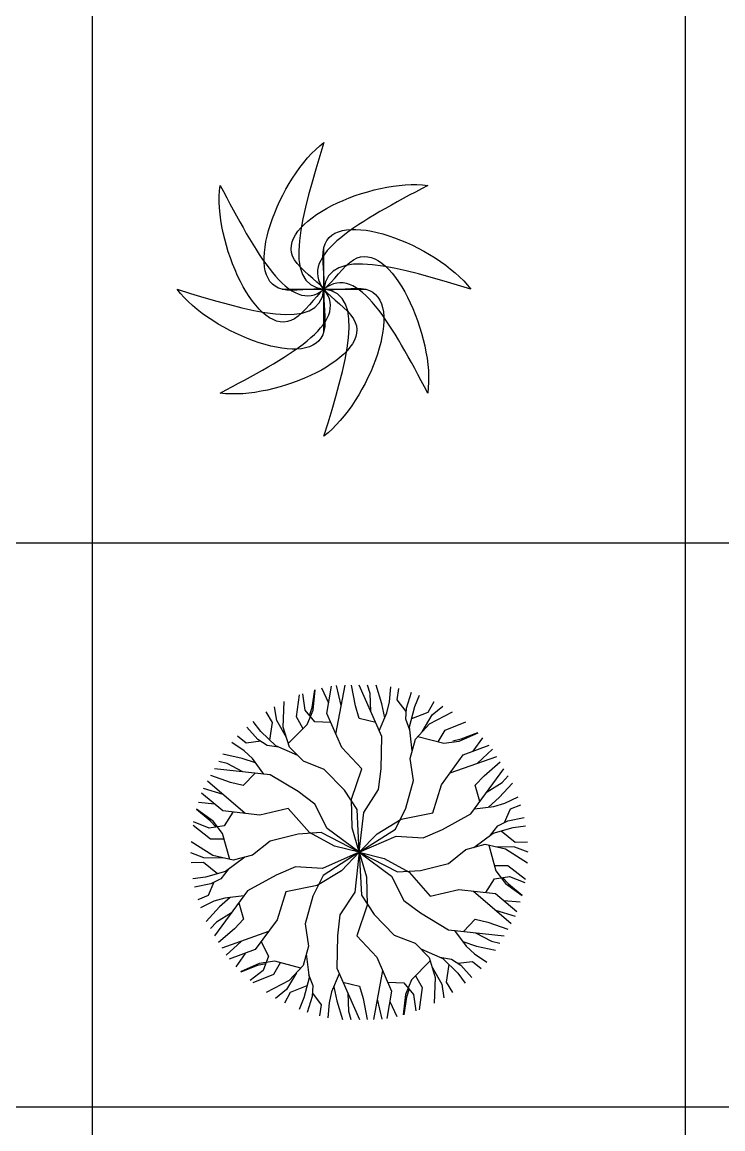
# Model space of a CAD drawing. Header units: millimetres. Extents: x -4017 to 59953, y -688 to 66564.
# Drawn here: x 48107 to 51042, y 14005 to 18640 of the extents above; entities that cross this region are included whole.
import ezdxf

# ---------------------------------------------------------------- set-up
doc = ezdxf.new("R2010")
doc.units = ezdxf.units.MM
doc.layers.add('www.cad-blocks.net', color=7, linetype='Continuous')

# ---------------------------------------------------------------- blocks, each defined once
blk = doc.blocks.new('A$C516926BB')
for p, q in [((50.8593, 38.5194), (50.8593, 0)), ((53.3424, 38.5194), (53.3424, 0)), ((0, 7.0831), (60.3118, 7.0831)), ((0, 4.7221), (62.4121, 4.7221))]:
    blk.add_line(p, q)
blk = doc.blocks.new('A$C26EA5095')
for p, q in [((0.6147, 0.4397), (0.6147, 0.7897)), ((0.4397, 0.6147), (0.7897, 0.6147))]:
    blk.add_line(p, q)
for points in [[(0.6147, 0), (0.7061, 0.2979), (0.8237, 0.6806), (0.2169, 0.5399), (0.4278, 1.0894), (0.6147, 1.2294)], [(0.6147, 1.2294), (0.5232, 0.9315), (0.4057, 0.5488), (1.0125, 0.6895), (0.8016, 0.14), (0.6147, 0)], [(0.18, 0.18), (0.4554, 0.326), (0.8091, 0.5135), (0.2805, 0.8431), (0.8182, 1.0825), (1.0493, 1.0493)], [(1.0493, 0.18), (0.9034, 0.4554), (0.7158, 0.8091), (0.3863, 0.2805), (0.1469, 0.8182), (0.18, 1.0493)], [(0.18, 1.0493), (0.326, 0.774), (0.5135, 0.4203), (0.8431, 0.9489), (1.0825, 0.4112), (1.0493, 0.18)], [(1.0493, 1.0493), (0.774, 0.9034), (0.4203, 0.7158), (0.9489, 0.3863), (0.4112, 0.1469), (0.18, 0.18)], [(0, 0.6147), (0.2979, 0.5232), (0.6806, 0.4057), (0.5399, 1.0125), (1.0894, 0.8016), (1.2294, 0.6147)], [(1.2294, 0.6147), (0.9315, 0.7061), (0.5488, 0.8237), (0.6895, 0.2169), (0.14, 0.4278), (0, 0.6147)]]:
    blk.add_open_spline(points, degree=3, knots=[0, 0, 0, 0, 8.781183, 11.281183, 20.411307, 20.411307, 20.411307, 20.411307])
blk = doc.blocks.new('A$C51AA3BAC')
for p, q in [((0.5698, 1.2806), (0.5894, 1.3953)), ((0.6074, 1.1948), (0.6455, 1.3994)), ((0.6297, 1.3148), (0.6104, 1.3985)), ((0.6887, 1.3125), (0.6724, 1.3994)), ((0.7995, 1.185), (0.7049, 1.3994)), ((0.7509, 1.3646), (0.7401, 1.3994)), ((0.7995, 1.3212), (0.7752, 1.3994)), ((0.8319, 1.3299), (0.8366, 1.3925)), ((0.4419, 1.2665), (0.4549, 1.359)), ((0.4779, 1.2951), (0.4683, 1.3639)), ((0.5076, 1.3067), (0.519, 1.3798)), ((0.5117, 1.2948), (0.5209, 1.3804)), ((0.5773, 1.3247), (0.5483, 1.3872)), ((0.7532, 1.2898), (0.7509, 1.3646)), ((0.8644, 1.3386), (0.8711, 1.385)), ((0.9022, 1.3038), (0.9237, 1.3701)), ((0.9373, 1.3096), (0.9576, 1.3581)), ((0.3597, 1.2516), (0.3506, 1.3092)), ((0.3868, 1.2234), (0.391, 1.331)), ((0.4969, 1.272), (0.5076, 1.3067)), ((0.7049, 1.2604), (0.6887, 1.3125)), ((0.8121, 1.2625), (0.7995, 1.3212)), ((0.8211, 1.2835), (0.8319, 1.3299)), ((0.9014, 1.2892), (0.8644, 1.3386)), ((0.8995, 1.2575), (0.9022, 1.3038)), ((0.9157, 1.2256), (0.9373, 1.3096)), ((0.9941, 1.2864), (1.0189, 1.3312)), ((1.0103, 1.2748), (1.0557, 1.3115)), ((0.3415, 1.2433), (0.3151, 1.2872)), ((0.4, 1.1802), (0.3597, 1.2516)), ((0.47, 1.2174), (0.4419, 1.2665)), ((0.5184, 1.2459), (0.4779, 1.2951)), ((0.4868, 1.2343), (0.5117, 1.2948)), ((0.6319, 1.1387), (0.5698, 1.2806)), ((0.7739, 1.2431), (0.7049, 1.2604)), ((0.789, 1.2088), (0.8211, 1.2835)), ((0.9173, 1.2116), (0.8995, 1.2575)), ((0.9245, 1.2595), (0.9941, 1.2864)), ((0.9687, 1.2042), (1.0103, 1.2748)), ((0.9995, 1.2372), (1.0948, 1.2874)), ((0.2805, 1.1724), (0.2338, 1.2242)), ((0.2931, 1.2057), (0.2612, 1.2475)), ((0.355, 1.145), (0.2931, 1.2057)), ((0.33, 1.1695), (0.3415, 1.2433)), ((0.4123, 1.14), (0.3868, 1.2234)), ((0.4078, 1.1546), (0.4868, 1.2343)), ((0.5862, 1.2431), (0.5184, 1.2459)), ((0.9271, 1.1248), (0.9157, 1.2256)), ((0.9401, 1.1735), (0.9995, 1.2372)), ((1.0359, 1.1622), (1.0644, 1.2111)), ((1.0644, 1.2111), (1.151, 1.246)), ((0.2228, 1.1246), (0.1709, 1.1599)), ((0.2315, 1.157), (0.1946, 1.1861)), ((0.2927, 1.1644), (0.2315, 1.157)), ((0.3193, 1.1469), (0.2805, 1.1724)), ((0.7968, 1.0489), (0.7995, 1.185)), ((0.9184, 1.0924), (0.9401, 1.1735)), ((0.9505, 1.1847), (1.059, 1.1561)), ((1.059, 1.1561), (1.1239, 1.1648)), ((1.0967, 1.1662), (1.132, 1.1743)), ((1.1239, 1.1648), (1.2025, 1.1996)), ((1.132, 1.1743), (1.2011, 1.201)), ((1.1825, 1.1229), (1.2221, 1.1793)), ((0.2575, 1.0921), (0.2228, 1.1246)), ((0.3679, 1.1394), (0.3193, 1.1469)), ((0.4479, 1.1044), (0.355, 1.145)), ((0.4717, 1.0807), (0.4123, 1.14)), ((0.7157, 1.0489), (0.6319, 1.1387)), ((1.1406, 1.1074), (1.2497, 1.1478)), ((1.2001, 1.0726), (1.2629, 1.1311)), ((0.1522, 1.0717), (0.1167, 1.0798)), ((0.2141, 1.0921), (0.1342, 1.1102)), ((0.2181, 1.0364), (0.1522, 1.0717)), ((0.2712, 1.0737), (0.2141, 1.0921)), ((0.3061, 1.0269), (0.2575, 1.0921)), ((0.5587, 1.0461), (0.4717, 1.0807)), ((0.9319, 0.9997), (0.9184, 1.0924)), ((1.0488, 0.9826), (1.1406, 1.1074)), ((1.0851, 1.032), (1.2813, 1.1012)), ((1.2276, 1.0203), (1.2948, 1.0779)), ((0.1663, 0.9918), (0.0828, 1.0212)), ((0.332, 1.0241), (0.0991, 1.0493)), ((0.2689, 1.0309), (0.2195, 0.9798)), ((0.4485, 0.9537), (0.332, 1.0241)), ((0.6428, 0.9601), (0.5587, 1.0461)), ((0.6724, 0.9215), (0.7157, 1.0489)), ((0.786, 0.9621), (0.7968, 1.0489)), ((1.1727, 0.8607), (1.311, 1.0498)), ((1.1906, 0.9803), (1.2276, 1.0203)), ((0.2275, 0.8626), (0.0694, 0.9979)), ((0.2195, 0.9798), (0.1663, 0.9918)), ((0.8995, 0.8839), (0.9319, 0.9997)), ((1.0129, 0.8652), (1.0488, 0.9826)), ((1.2101, 0.9119), (1.1906, 0.9803)), ((1.2403, 0.9531), (1.3039, 0.9926)), ((1.2905, 0.9287), (1.3461, 0.9889)), ((1.3039, 0.9926), (1.3286, 1.0193)), ((0.1344, 0.8729), (0.0449, 0.9472)), ((0.1347, 0.9419), (0.0526, 0.967)), ((0.5184, 0.9009), (0.4485, 0.9537)), ((0.6964, 0.8792), (0.6428, 0.9601)), ((0.7238, 0.8665), (0.786, 0.9621)), ((1.246, 0.8885), (1.2905, 0.9287)), ((1.3143, 0.905), (1.3709, 0.9323)), ((0.1, 0.9015), (0.0313, 0.9076)), ((0.408, 0.8834), (0.2883, 0.8558)), ((0.4967, 0.7823), (0.408, 0.8834)), ((0.57, 0.7992), (0.5184, 0.9009)), ((0.6752, 0.8028), (0.6724, 0.9215)), ((0.8563, 0.797), (0.8995, 0.8839)), ((1.188, 0.8817), (1.2688, 0.8912)), ((1.2688, 0.8912), (1.3143, 0.905)), ((1.3138, 0.8245), (1.3381, 0.8813)), ((1.3381, 0.8813), (1.3817, 0.8986)), ((0.0807, 0.8321), (0.0231, 0.8786)), ((0.093, 0.8298), (0.0235, 0.8804)), ((0.2883, 0.8558), (0.1344, 0.8729)), ((0.1751, 0.8684), (0.1388, 0.8111)), ((0.7052, 0.6997), (0.6964, 0.8792)), ((0.7052, 0.6997), (0.7238, 0.8665)), ((0.7795, 0.7772), (0.8809, 0.8389)), ((0.8809, 0.8389), (1.0129, 0.8652)), ((1.0534, 0.7949), (1.1727, 0.8607)), ((1.3269, 0.8311), (1.3951, 0.8456)), ((0.0827, 0.7551), (0.0091, 0.8126)), ((0.0759, 0.8006), (0.0115, 0.8267)), ((0.1388, 0.8111), (0.0759, 0.8006)), ((0.1054, 0.8055), (0.0807, 0.8321)), ((0.133, 0.7779), (0.093, 0.8298)), ((0.7052, 0.6997), (0.57, 0.7992)), ((0.7052, 0.6997), (0.6752, 0.8028)), ((0.7052, 0.6997), (0.8563, 0.797)), ((0.9728, 0.7609), (1.0534, 0.7949)), ((1.2545, 0.7719), (1.2854, 0.8103)), ((1.2659, 0.7803), (1.3494, 0.8036)), ((1.2854, 0.8103), (1.3269, 0.8311)), ((1.2996, 0.7897), (1.3577, 0.7428)), ((1.3494, 0.8036), (1.4016, 0.8103)), ((0.0925, 0.6858), (0.0013, 0.7432)), ((0.1393, 0.7549), (0.0827, 0.7551)), ((0.1625, 0.6697), (0.133, 0.7779)), ((0.3319, 0.7461), (0.2584, 0.688)), ((0.4485, 0.7759), (0.3319, 0.7461)), ((0.5453, 0.7819), (0.4485, 0.7759)), ((0.6009, 0.7253), (0.4967, 0.7823)), ((0.7052, 0.6997), (0.5453, 0.7819)), ((0.7052, 0.6997), (0.7795, 0.7772)), ((0.7052, 0.6997), (0.8589, 0.7669)), ((0.8589, 0.7669), (0.9728, 0.7609)), ((1.1843, 0.7201), (1.2659, 0.7803)), ((1.3577, 0.7428), (1.4089, 0.7437)), ((0.0545, 0.6764), (0, 0.6974)), ((0.7052, 0.6997), (0.5514, 0.6325)), ((0.7052, 0.6997), (0.5541, 0.6024)), ((0.7052, 0.6997), (0.6009, 0.7253)), ((0.7052, 0.6997), (0.6309, 0.6222)), ((0.7052, 0.6997), (0.6865, 0.5329)), ((0.7052, 0.6997), (0.8094, 0.6741)), ((0.7052, 0.6997), (0.8403, 0.6002)), ((0.7052, 0.6997), (0.7351, 0.5966)), ((0.7052, 0.6997), (0.7139, 0.5202)), ((0.7052, 0.6997), (0.865, 0.6175)), ((1.0784, 0.6533), (1.1519, 0.7114)), ((1.1519, 0.7114), (1.2329, 0.7332)), ((1.2329, 0.7332), (1.3178, 0.7136)), ((1.2478, 0.7297), (1.2774, 0.6215)), ((1.2738, 0.7237), (1.3558, 0.723)), ((1.3178, 0.7136), (1.409, 0.6562)), ((1.3558, 0.723), (1.4103, 0.702)), ((0.0526, 0.6566), (0.0014, 0.6557)), ((0.1107, 0.6097), (0.0526, 0.6566)), ((0.1365, 0.6757), (0.0545, 0.6764)), ((0.1774, 0.6662), (0.0925, 0.6858)), ((0.226, 0.6793), (0.1444, 0.6191)), ((0.2584, 0.688), (0.1774, 0.6662)), ((0.8094, 0.6741), (0.9136, 0.6171)), ((0.9618, 0.6235), (1.0784, 0.6533)), ((0.1444, 0.6191), (0.0609, 0.5958)), ((0.1558, 0.6275), (0.1249, 0.5891)), ((0.3569, 0.6045), (0.2377, 0.5387)), ((0.4375, 0.6385), (0.3569, 0.6045)), ((0.5514, 0.6325), (0.4375, 0.6385)), ((0.6309, 0.6222), (0.5294, 0.5605)), ((0.865, 0.6175), (0.9618, 0.6235)), ((0.9136, 0.6171), (1.0023, 0.516)), ((1.2711, 0.6445), (1.3277, 0.6443)), ((1.2774, 0.6215), (1.3173, 0.5696)), ((1.3277, 0.6443), (1.4012, 0.5868)), ((0.0609, 0.5958), (0.0087, 0.5891)), ((0.0834, 0.5683), (0.0153, 0.5538)), ((0.0965, 0.5749), (0.0723, 0.5181)), ((0.1249, 0.5891), (0.0834, 0.5683)), ((0.5294, 0.5605), (0.3975, 0.5342)), ((0.5541, 0.6024), (0.5108, 0.5155)), ((0.7351, 0.5966), (0.7379, 0.4779)), ((0.8403, 0.6002), (0.892, 0.4985)), ((1.2352, 0.531), (1.2715, 0.5883)), ((1.2715, 0.5883), (1.3345, 0.5988)), ((1.3049, 0.5939), (1.3296, 0.5673)), ((1.3173, 0.5696), (1.3868, 0.519)), ((1.3296, 0.5673), (1.3873, 0.5208)), ((1.3345, 0.5988), (1.3988, 0.5727)), ((0.0723, 0.5181), (0.0286, 0.5008)), ((0.2377, 0.5387), (0.0993, 0.3496)), ((0.1643, 0.5109), (0.1198, 0.4707)), ((0.2223, 0.5177), (0.1415, 0.5082)), ((0.3975, 0.5342), (0.3616, 0.4168)), ((0.5108, 0.5155), (0.4784, 0.3997)), ((0.6865, 0.5329), (0.6243, 0.4373)), ((0.7139, 0.5202), (0.7675, 0.4393)), ((1.0023, 0.516), (1.122, 0.5436)), ((1.122, 0.5436), (1.2759, 0.5265)), ((1.1829, 0.5368), (1.341, 0.4015)), ((1.2759, 0.5265), (1.3654, 0.4522)), ((0.096, 0.4944), (0.0395, 0.4671)), ((0.1198, 0.4707), (0.0642, 0.4105)), ((0.1415, 0.5082), (0.096, 0.4944)), ((0.2002, 0.4875), (0.2197, 0.4191)), ((0.7379, 0.4779), (0.6946, 0.3505)), ((0.892, 0.4985), (0.9618, 0.4457)), ((1.3103, 0.4979), (1.379, 0.4918)), ((0.17, 0.4463), (0.1065, 0.4068)), ((0.2197, 0.4191), (0.1827, 0.3791)), ((0.6243, 0.4373), (0.6135, 0.3505)), ((0.7675, 0.4393), (0.8516, 0.3533)), ((0.9618, 0.4457), (1.0783, 0.3753)), ((1.1414, 0.3685), (1.1908, 0.4196)), ((1.1908, 0.4196), (1.2441, 0.4076)), ((1.2756, 0.4575), (1.3577, 0.4324)), ((0.1065, 0.4068), (0.0817, 0.3801)), ((0.1827, 0.3791), (0.1156, 0.3215)), ((0.3616, 0.4168), (0.2697, 0.292)), ((0.4784, 0.3997), (0.4919, 0.307)), ((1.0783, 0.3753), (1.3112, 0.3501)), ((1.1042, 0.3725), (1.1528, 0.3073)), ((1.2441, 0.4076), (1.3275, 0.3782)), ((0.3253, 0.3674), (0.129, 0.2982)), ((0.2102, 0.3268), (0.1474, 0.2683)), ((0.294, 0.325), (0.3255, 0.2649)), ((0.6135, 0.3505), (0.6108, 0.2143)), ((0.6946, 0.3505), (0.7784, 0.2607)), ((0.8516, 0.3533), (0.9386, 0.3187)), ((1.1391, 0.3257), (1.1962, 0.3073)), ((1.1922, 0.363), (1.2582, 0.3277)), ((1.2582, 0.3277), (1.2937, 0.3196)), ((0.2697, 0.292), (0.1606, 0.2516)), ((0.4919, 0.307), (0.4703, 0.2259)), ((0.9386, 0.3187), (0.998, 0.2594)), ((0.9624, 0.295), (1.0553, 0.2544)), ((1.1528, 0.3073), (1.1875, 0.2748)), ((1.1962, 0.3073), (1.2761, 0.2892)), ((0.2279, 0.2765), (0.1882, 0.2201)), ((0.2865, 0.2346), (0.2078, 0.1998)), ((0.3137, 0.2332), (0.2783, 0.2251)), ((0.3513, 0.2433), (0.2865, 0.2346)), ((0.3255, 0.2649), (0.3032, 0.2051)), ((0.3744, 0.2372), (0.3459, 0.1883)), ((0.4598, 0.2147), (0.3513, 0.2433)), ((0.4832, 0.2746), (0.4946, 0.1738)), ((0.7784, 0.2607), (0.8405, 0.1188)), ((1.0025, 0.2448), (0.9235, 0.1651)), ((0.998, 0.2594), (1.0235, 0.176)), ((1.0424, 0.26), (1.0911, 0.2525)), ((1.0553, 0.2544), (1.1173, 0.1937)), ((1.0911, 0.2525), (1.1298, 0.227)), ((1.1176, 0.235), (1.1788, 0.2424)), ((1.1788, 0.2424), (1.2157, 0.2133)), ((1.1875, 0.2748), (1.2394, 0.2395)), ((0.2783, 0.2251), (0.2092, 0.1984)), ((0.3032, 0.2051), (0.2483, 0.1625)), ((0.3459, 0.1883), (0.2593, 0.1534)), ((0.4416, 0.1952), (0.4, 0.1246)), ((0.4703, 0.2259), (0.4108, 0.1622)), ((0.493, 0.1878), (0.5108, 0.1419)), ((0.6213, 0.1905), (0.5892, 0.1158)), ((0.6108, 0.2143), (0.7054, 0)), ((0.803, 0.2046), (0.7649, 0)), ((1.0103, 0.2192), (1.0507, 0.1478)), ((1.0803, 0.2299), (1.0688, 0.1561)), ((1.1173, 0.1937), (1.1491, 0.1519)), ((1.1298, 0.227), (1.1765, 0.1752)), ((0.4108, 0.1622), (0.3155, 0.1119)), ((0.4859, 0.1399), (0.4162, 0.113)), ((0.4946, 0.1738), (0.473, 0.0898)), ((0.5108, 0.1419), (0.5081, 0.0956)), ((0.6364, 0.1563), (0.7054, 0.139)), ((0.7054, 0.139), (0.7216, 0.0869)), ((0.8241, 0.1563), (0.8919, 0.1535)), ((0.8919, 0.1535), (0.9325, 0.1043)), ((0.9235, 0.1651), (0.8986, 0.1046)), ((0.9403, 0.182), (0.9684, 0.1329)), ((1.0235, 0.176), (1.0194, 0.0684)), ((1.0507, 0.1478), (1.0597, 0.0902)), ((1.0688, 0.1561), (1.0952, 0.1122)), ((0.4, 0.1246), (0.3546, 0.0879)), ((0.4162, 0.113), (0.3914, 0.0682)), ((0.5081, 0.0956), (0.4866, 0.0293)), ((0.509, 0.1102), (0.5459, 0.0608)), ((0.5892, 0.1158), (0.5784, 0.0695)), ((0.5982, 0.1369), (0.6108, 0.0782)), ((0.6571, 0.1096), (0.6595, 0.0348)), ((0.8405, 0.1188), (0.8209, 0.0041)), ((0.8986, 0.1046), (0.8894, 0.019)), ((0.9027, 0.0927), (0.8913, 0.0196)), ((0.9134, 0.1274), (0.9027, 0.0927)), ((0.9325, 0.1043), (0.942, 0.0355)), ((0.9684, 0.1329), (0.9554, 0.0404)), ((0.473, 0.0898), (0.4527, 0.0413)), ((0.5459, 0.0608), (0.5392, 0.0143)), ((0.5784, 0.0695), (0.5737, 0.0069)), ((0.6108, 0.0782), (0.6351, 0)), ((0.7216, 0.0869), (0.7379, 0)), ((0.7806, 0.0846), (0.7999, 0.0009)), ((0.833, 0.0747), (0.862, 0.0122)), ((0.6595, 0.0348), (0.6703, 0))]:
    blk.add_line(p, q)

msp = doc.modelspace()

# ---------------------------------------------------------------- block references
at = {"xscale": 1000, "yscale": 1000, "zscale": 1000}
for name, p in [('A$C26EA5095', (48756.5, 16906.2)), ('A$C51AA3BAC', (48814, 14463.5))]:
    msp.add_blockref(name, p, dxfattribs=at)
at = {"layer": 'www.cad-blocks.net', "color": 155, "true_color": 0x546d8e, "xscale": 1000, "yscale": 1000, "zscale": 1000}
msp.add_blockref('A$C516926BB', (-2458.7, 9375.6), dxfattribs=at)

doc.saveas('drawing.dxf')
